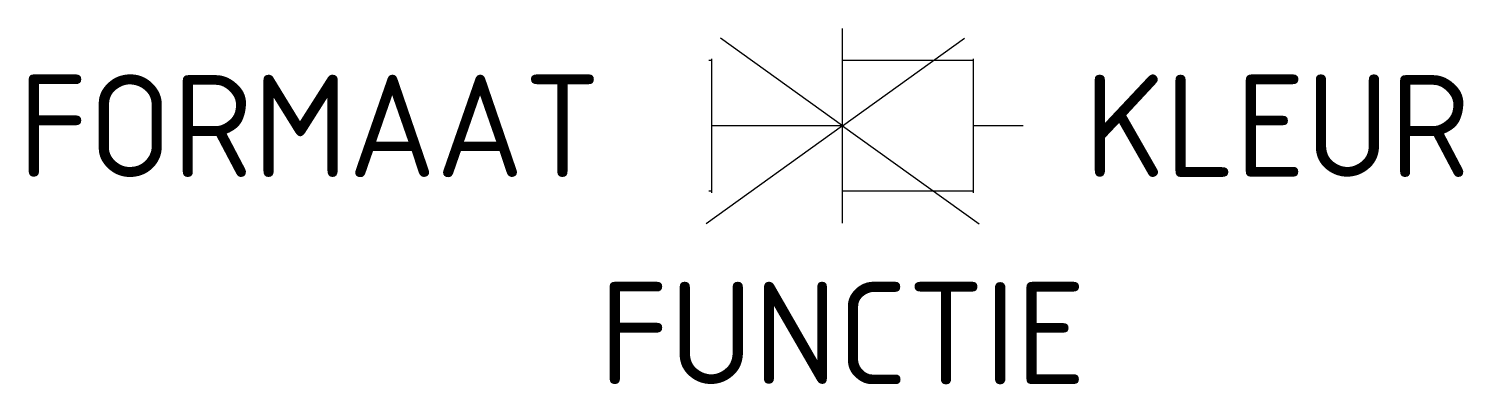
# Model space of a CAD drawing. Extents: x -14.3 to 10.9, y -4.5 to 1.7.
import ezdxf
from ezdxf.enums import TextEntityAlignment as Align

# ---------------------------------------------------------------- set-up
doc = ezdxf.new("R2010")
doc.units = 0
doc.styles.add('NLCS-ISO', font='NLCS-ISO.ttf')

msp = doc.modelspace()

# ---------------------------------------------------------------- linework, layer by layer
for p, q in [((0, 0), (-2.144, 1.543)), ((0, -1.711), (0, 1.711)), ((0, -1.711), (0, 1.711)), ((0, 0), (2.144, 1.543)), ((-2.3, 1.15), (-2.352, 1.15)), ((-2.3, -1.18), (-2.3, 1.18)), ((2.3, 1.15), (0, 1.15)), ((2.3, -1.18), (2.3, 1.18)), ((0, 0), (-2.399, -1.727)), ((0, 0), (-2.3, 0)), ((0, 0), (2.399, -1.727)), ((3.177, 0), (2.3, 0)), ((-2.3, -1.15), (-2.352, -1.15)), ((2.3, -1.15), (0, -1.15))]:
    msp.add_line(p, q)

# ---------------------------------------------------------------- texts
at = {"style": 'NLCS-ISO'}
msp.add_attdef('FORMAAT', text='200x200', height=1.8, dxfattribs=at).set_placement((-4.25, 0), align=Align.MIDDLE_RIGHT)
msp.add_attdef('KLEUR', text='G', height=1.8, dxfattribs=at).set_placement((4.25, 0), align=Align.MIDDLE_LEFT)
at = {"style": 'NLCS-ISO', "flags": 1}
msp.add_attdef('FUNCTIE', text='', height=1.8, dxfattribs=at).set_placement((0, -2.75), align=Align.TOP_CENTER)

doc.saveas('drawing.dxf')
